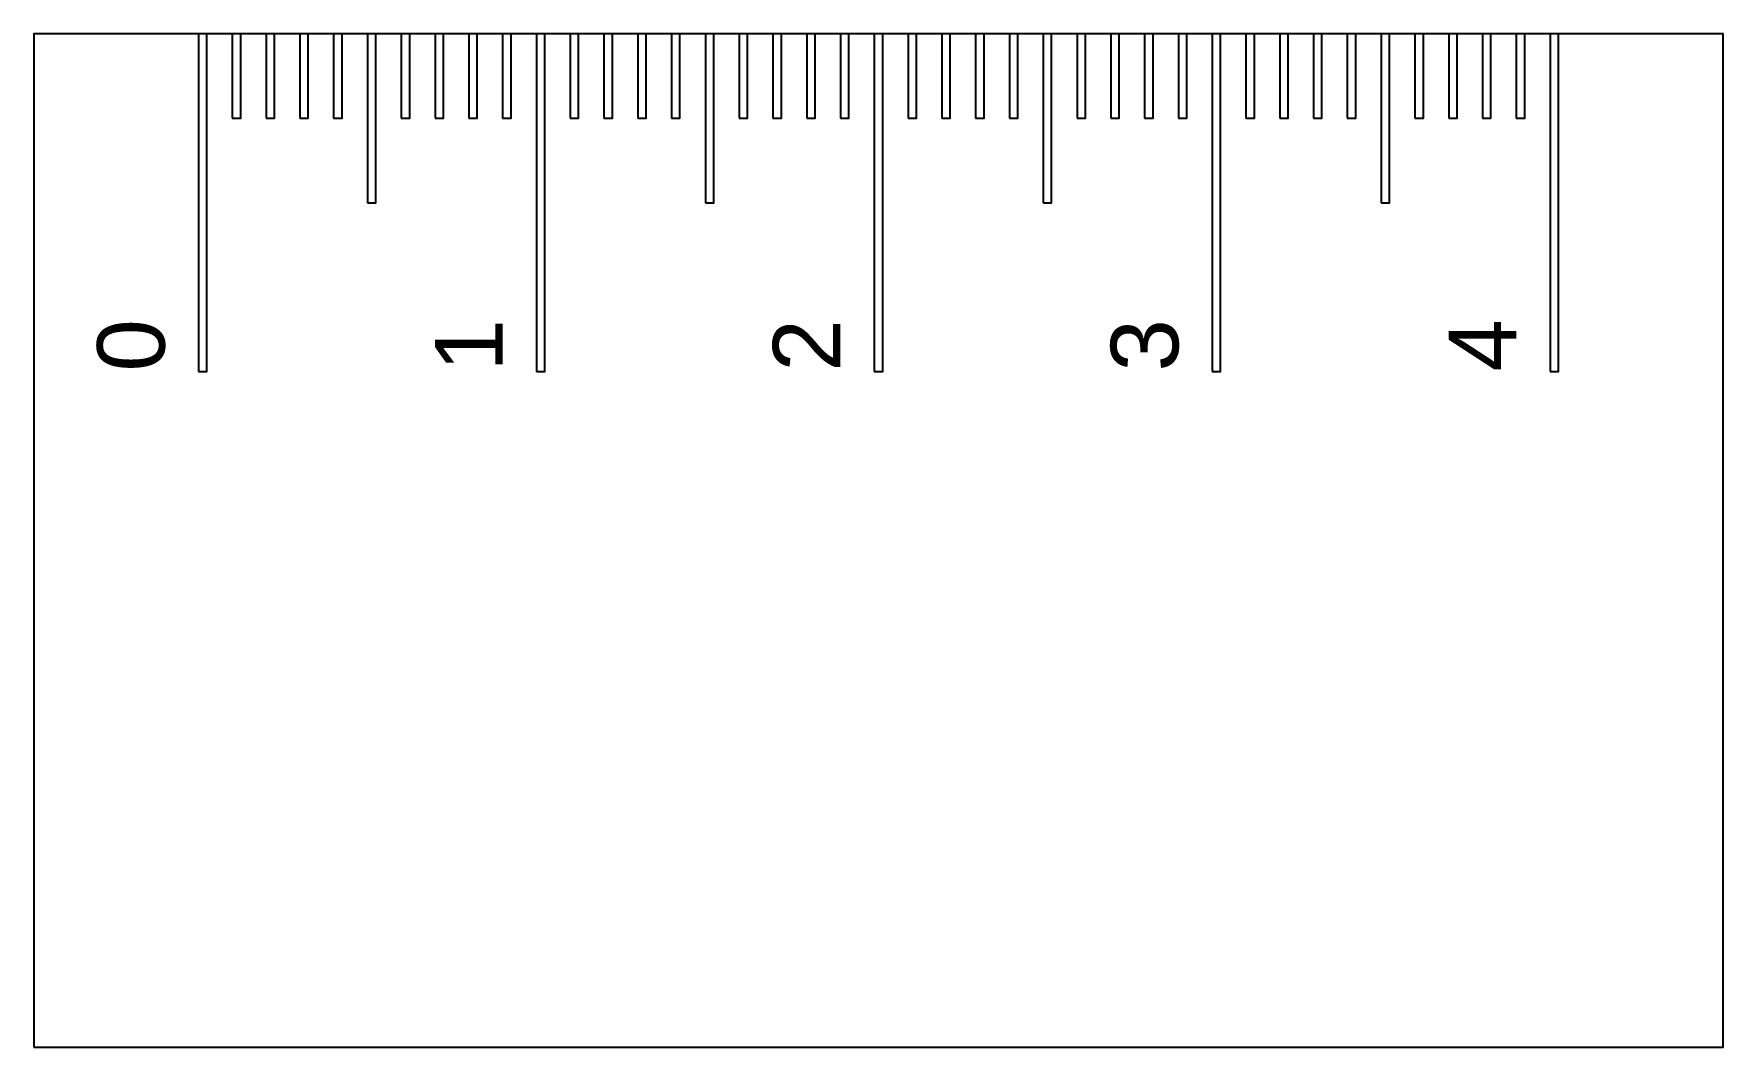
# Model space of a CAD drawing. Header units: millimetres. Extents: x 0 to 50, y 0 to 30.
import ezdxf

# ---------------------------------------------------------------- set-up
doc = ezdxf.new("R2010")
doc.units = ezdxf.units.MM
doc.layers.add('CUT', color=7, linetype='CONTINUOUS')
doc.layers.add('SCAN', color=5, linetype='CONTINUOUS')
doc.styles.get("Standard").update_dxf_attribs({"font": 'arial.ttf'})

msp = doc.modelspace()

# ---------------------------------------------------------------- linework, layer by layer
at = {"layer": 'CUT'}
msp.add_polyline3d([(0, 0, 0), (50, 0, 0), (50, 30, 0), (0, 30, 0)], close=True, dxfattribs=at)
at = {"layer": 'SCAN'}
for points in [[(4.875, 20, 0), (5.125, 20, 0), (5.125, 30, 0), (4.875, 30, 0)], [(5.875, 27.5, 0), (6.125, 27.5, 0), (6.125, 30, 0), (5.875, 30, 0)], [(6.875, 27.5, 0), (7.125, 27.5, 0), (7.125, 30, 0), (6.875, 30, 0)], [(7.875, 27.5, 0), (8.125, 27.5, 0), (8.125, 30, 0), (7.875, 30, 0)], [(8.875, 27.5, 0), (9.125, 27.5, 0), (9.125, 30, 0), (8.875, 30, 0)], [(9.875, 25, 0), (10.125, 25, 0), (10.125, 30, 0), (9.875, 30, 0)], [(10.875, 27.5, 0), (11.125, 27.5, 0), (11.125, 30, 0), (10.875, 30, 0)], [(11.875, 27.5, 0), (12.125, 27.5, 0), (12.125, 30, 0), (11.875, 30, 0)], [(12.875, 27.5, 0), (13.125, 27.5, 0), (13.125, 30, 0), (12.875, 30, 0)], [(13.875, 27.5, 0), (14.125, 27.5, 0), (14.125, 30, 0), (13.875, 30, 0)], [(14.875, 20, 0), (15.125, 20, 0), (15.125, 30, 0), (14.875, 30, 0)], [(15.875, 27.5, 0), (16.125, 27.5, 0), (16.125, 30, 0), (15.875, 30, 0)], [(16.875, 27.5, 0), (17.125, 27.5, 0), (17.125, 30, 0), (16.875, 30, 0)], [(17.875, 27.5, 0), (18.125, 27.5, 0), (18.125, 30, 0), (17.875, 30, 0)], [(18.875, 27.5, 0), (19.125, 27.5, 0), (19.125, 30, 0), (18.875, 30, 0)], [(19.875, 25, 0), (20.125, 25, 0), (20.125, 30, 0), (19.875, 30, 0)], [(20.875, 27.5, 0), (21.125, 27.5, 0), (21.125, 30, 0), (20.875, 30, 0)], [(21.875, 27.5, 0), (22.125, 27.5, 0), (22.125, 30, 0), (21.875, 30, 0)], [(22.875, 27.5, 0), (23.125, 27.5, 0), (23.125, 30, 0), (22.875, 30, 0)], [(23.875, 27.5, 0), (24.125, 27.5, 0), (24.125, 30, 0), (23.875, 30, 0)], [(24.875, 20, 0), (25.125, 20, 0), (25.125, 30, 0), (24.875, 30, 0)], [(25.875, 27.5, 0), (26.125, 27.5, 0), (26.125, 30, 0), (25.875, 30, 0)], [(26.875, 27.5, 0), (27.125, 27.5, 0), (27.125, 30, 0), (26.875, 30, 0)], [(27.875, 27.5, 0), (28.125, 27.5, 0), (28.125, 30, 0), (27.875, 30, 0)], [(28.875, 27.5, 0), (29.125, 27.5, 0), (29.125, 30, 0), (28.875, 30, 0)], [(29.875, 25, 0), (30.125, 25, 0), (30.125, 30, 0), (29.875, 30, 0)], [(30.875, 27.5, 0), (31.125, 27.5, 0), (31.125, 30, 0), (30.875, 30, 0)], [(31.875, 27.5, 0), (32.125, 27.5, 0), (32.125, 30, 0), (31.875, 30, 0)], [(32.875, 27.5, 0), (33.125, 27.5, 0), (33.125, 30, 0), (32.875, 30, 0)], [(33.875, 27.5, 0), (34.125, 27.5, 0), (34.125, 30, 0), (33.875, 30, 0)], [(34.875, 20, 0), (35.125, 20, 0), (35.125, 30, 0), (34.875, 30, 0)], [(35.875, 27.5, 0), (36.125, 27.5, 0), (36.125, 30, 0), (35.875, 30, 0)], [(36.875, 27.5, 0), (37.125, 27.5, 0), (37.125, 30, 0), (36.875, 30, 0)], [(37.875, 27.5, 0), (38.125, 27.5, 0), (38.125, 30, 0), (37.875, 30, 0)], [(38.875, 27.5, 0), (39.125, 27.5, 0), (39.125, 30, 0), (38.875, 30, 0)], [(39.875, 25, 0), (40.125, 25, 0), (40.125, 30, 0), (39.875, 30, 0)], [(40.875, 27.5, 0), (41.125, 27.5, 0), (41.125, 30, 0), (40.875, 30, 0)], [(41.875, 27.5, 0), (42.125, 27.5, 0), (42.125, 30, 0), (41.875, 30, 0)], [(42.875, 27.5, 0), (43.125, 27.5, 0), (43.125, 30, 0), (42.875, 30, 0)], [(43.875, 27.5, 0), (44.125, 27.5, 0), (44.125, 30, 0), (43.875, 30, 0)], [(44.875, 20, 0), (45.125, 20, 0), (45.125, 30, 0), (44.875, 30, 0)]]:
    msp.add_polyline3d(points, close=True, dxfattribs=at)

# ---------------------------------------------------------------- texts
for s, p in [('0', (3.875, 20)), ('1', (13.875, 20)), ('2', (23.875, 20)), ('3', (33.875, 20)), ('4', (43.875, 20))]:
    msp.add_text(s, height=2, rotation=90, dxfattribs=at).set_placement(p)

doc.saveas('drawing.dxf')
